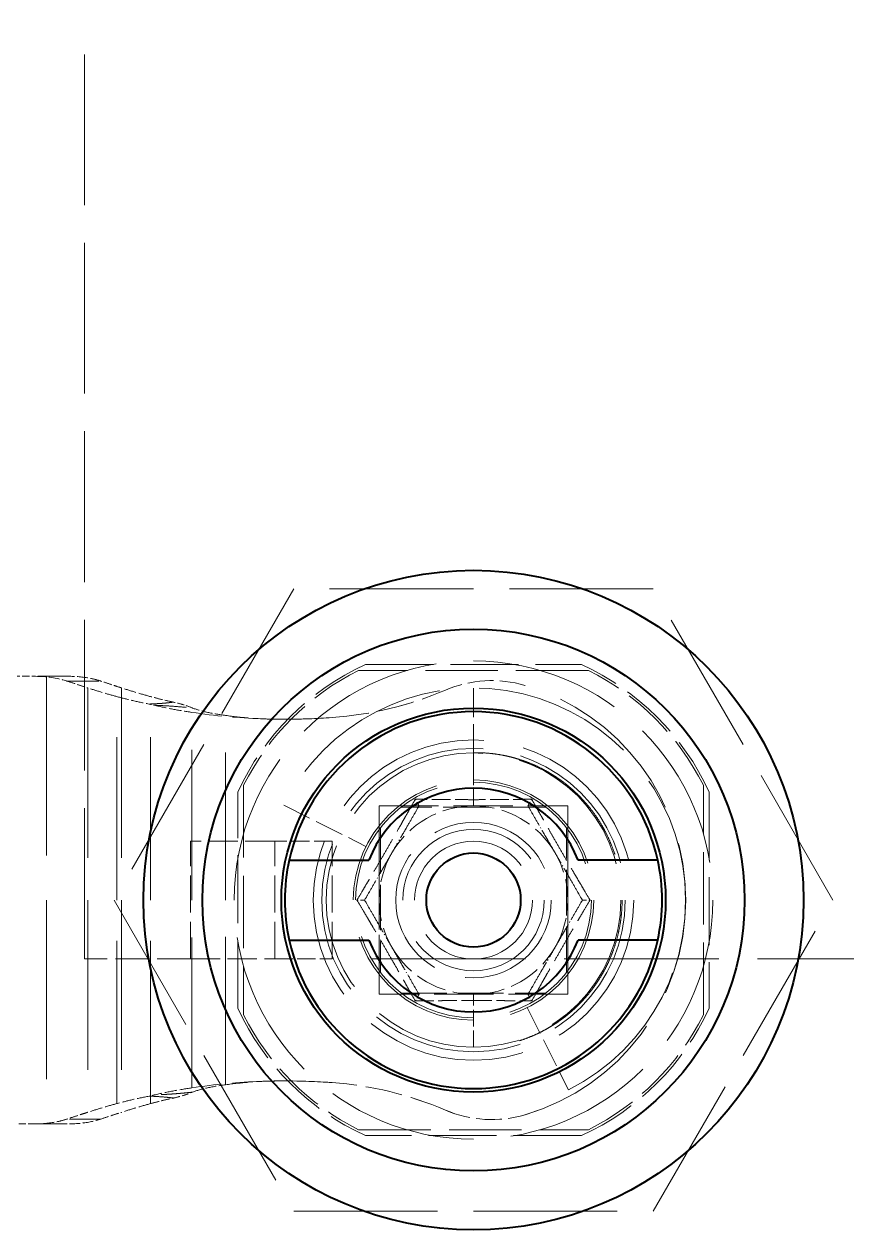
# Model space of a CAD drawing. Header units: millimetres. Extents: x 0 to 2523, y 0 to 1782.
# Drawn here: x 826.2 to 861.1, y 1022.1 to 1073.3 of the extents above; entities that cross this region are included whole.
import ezdxf

# ---------------------------------------------------------------- set-up
doc = ezdxf.new("R2010")
doc.units = ezdxf.units.MM
doc.header["$LTSCALE"] = 3
doc.linetypes.add('DASHED', pattern=[0.2067, 0.1654, -0.0413])
for name, color, linetype, lineweight in [('가려진 것(ISO)', 2, 'DASHED', 18), ('가려진 좁은 것(ISO)', 2, 'DASHED', 18), ('가시적인 것(ISO)', 3, 'Continuous', 40)]:
    doc.layers.add(name, color=color, linetype=linetype, lineweight=lineweight)

msp = doc.modelspace()

# ---------------------------------------------------------------- linework, layer by layer
at = {"layer": '가려진 것(ISO)', "ltscale": 12.901145}
msp.add_line((828.7766, 1033.5669), (828.7766, 1153.5669), dxfattribs=at)
at = {"layer": '가려진 것(ISO)', "ltscale": 12.296404}
for p, q in [((837.6516, 1049.2737), (830.0266, 1036.0669)), ((852.9016, 1049.2737), (837.6516, 1049.2737)), ((860.5266, 1036.0669), (852.9016, 1049.2737)), ((830.0266, 1036.0669), (837.6516, 1022.86)), ((852.9016, 1022.86), (860.5266, 1036.0669)), ((837.6516, 1022.86), (852.9016, 1022.86))]:
    msp.add_line(p, q, dxfattribs=at)
at = {"layer": '가려진 것(ISO)', "ltscale": 6.187803}
for p, q in [((850.1497, 1045.8169), (840.4034, 1045.8169)), ((835.5266, 1040.94), (835.5266, 1031.1937)), ((855.0266, 1031.1937), (855.0266, 1040.94)), ((840.4034, 1026.3169), (850.1497, 1026.3169))]:
    msp.add_line(p, q, dxfattribs=at)
at = {"layer": '가려진 것(ISO)', "ltscale": 5.818844}
for p, q in [((840.694, 1046.0669), (849.8591, 1046.0669)), ((835.2766, 1031.4843), (835.2766, 1040.6494)), ((855.2766, 1040.6494), (855.2766, 1031.4843)), ((849.8591, 1026.0669), (840.694, 1026.0669))]:
    msp.add_line(p, q, dxfattribs=at)
at = {"layer": '가려진 것(ISO)', "ltscale": 0.617843}
for p, q in [((825.7306, 1045.5669), (826.6978, 1045.5669)), ((826.6978, 1026.5669), (825.7306, 1026.5669))]:
    msp.add_line(p, q, dxfattribs=at)
at = {"layer": '가려진 것(ISO)', "ltscale": 2.698401}
for p, q in [((828.133, 1045.5669), (826.6978, 1045.5669)), ((826.6978, 1026.5669), (828.133, 1026.5669))]:
    msp.add_line(p, q, dxfattribs=at)
at = {"layer": '가려진 것(ISO)', "ltscale": 2.539495}
for p, q in [((846.0481, 1045.3835), (846.0498, 1045.3835)), ((841.2766, 1040.0669), (841.2783, 1040.0669)), ((841.2766, 1032.0669), (841.2783, 1032.0669)), ((846.0481, 1026.7502), (846.0498, 1026.7502))]:
    msp.add_line(p, q, dxfattribs=at)
at = {"layer": '가려진 것(ISO)', "ltscale": 2.476006}
for p, q in [((837.2261, 1040.0906), (840.7146, 1038.347)), ((847.5567, 1031.5049), (849.3003, 1028.0164))]:
    msp.add_line(p, q, dxfattribs=at)
at = {"layer": '가려진 것(ISO)', "ltscale": 5.079091}
for p, q in [((841.2766, 1032.0669), (841.2766, 1040.0669)), ((841.2783, 1032.0669), (841.2783, 1040.0669)), ((849.2766, 1040.0669), (849.2766, 1032.0669)), ((849.2783, 1040.0669), (849.2783, 1032.0669))]:
    msp.add_line(p, q, dxfattribs=at)
at = {"layer": '가려진 것(ISO)', "ltscale": 5.079092}
for p, q in [((841.2783, 1040.0669), (849.2783, 1040.0669)), ((849.2783, 1032.0669), (841.2783, 1032.0669))]:
    msp.add_line(p, q, dxfattribs=at)
at = {"layer": '가려진 것(ISO)', "ltscale": 3.892509}
for p, q in [((848.3421, 1040.0169), (842.211, 1040.0169)), ((841.3266, 1039.1324), (841.3266, 1033.0013)), ((849.2266, 1033.0013), (849.2266, 1039.1324)), ((842.211, 1032.1169), (848.3421, 1032.1169))]:
    msp.add_line(p, q, dxfattribs=at)
at = {"layer": '가려진 것(ISO)', "ltscale": 3.174394}
for p, q in [((833.2783, 1033.5669), (833.2783, 1038.5669)), ((839.2783, 1033.5669), (839.2783, 1038.5669)), ((839.2789, 1033.5669), (839.2789, 1038.5669))]:
    msp.add_line(p, q, dxfattribs=at)
at = {"layer": '가려진 것(ISO)', "ltscale": 2.520347}
for p, q in [((836.844, 1038.5669), (833.2783, 1038.5669)), ((833.2783, 1033.5669), (836.844, 1033.5669))]:
    msp.add_line(p, q, dxfattribs=at)
at = {"layer": '가려진 것(ISO)', "ltscale": 1.545837}
for p, q in [((839.2789, 1038.5669), (836.844, 1038.5669)), ((836.844, 1033.5669), (839.2789, 1033.5669))]:
    msp.add_line(p, q, dxfattribs=at)
at = {"layer": '가려진 것(ISO)', "ltscale": 2.858026}
msp.add_line((833.2783, 1033.5669), (828.7766, 1033.5669), dxfattribs=at)
at = {"layer": '가려진 것(ISO)', "ltscale": 13.228595}
msp.add_line((1101.7766, 1033.5669), (839.2789, 1033.5669), dxfattribs=at)
at = {"layer": '가려진 것(ISO)', "ltscale": 12.855655}
msp.add_circle((845.2766, 1036.0669), 10.15, dxfattribs=at)
at = {"layer": '가려진 것(ISO)', "ltscale": 13.780249}
msp.add_circle((845.2766, 1036.0669), 6.8, dxfattribs=at)
at = {"layer": '가려진 것(ISO)', "ltscale": 12.918983}
msp.add_circle((845.2766, 1036.0669), 5.1, dxfattribs=at)
at = {"layer": '가려진 것(ISO)', "ltscale": 12.665669}
for radius in [5, 2.5]:
    msp.add_circle((845.2766, 1036.0669), radius, dxfattribs=at)
at = {"layer": '가려진 것(ISO)', "ltscale": 15.198803}
msp.add_circle((845.2766, 1036.0669), 3, dxfattribs=at)
at = {"layer": '가려진 것(ISO)', "ltscale": 4.968216}
for start, end in [(114.61998, 155.38002), (24.61998, 65.38002), (204.61998, 245.38002), (294.61998, 335.38002)]:
    msp.add_arc((845.2766, 1036.0669), 11, start, end, dxfattribs=at)
at = {"layer": '가려진 것(ISO)', "ltscale": 4.455295}
for start, end in [(116.55631, 153.44369), (26.55631, 63.44369), (206.55631, 243.44369), (296.55631, 333.44369)]:
    msp.add_arc((845.2766, 1036.0669), 10.9, start, end, dxfattribs=at)
at = {"layer": '가려진 것(ISO)', "ltscale": 13.73512}
msp.add_arc((845.2766, 1036.0669), 9, 296.55631, 153.44369, dxfattribs=at)
at = {"layer": '가려진 것(ISO)', "ltscale": 2.659358}
for start, end in [(90, 150), (30, 90), (150, 210), (330, 30), (210, 270), (270, 330)]:
    msp.add_arc((845.2766, 1036.0669), 4, start, end, dxfattribs=at)
at = {"layer": '가려진 것(ISO)', "ltscale": 2.19112}
for centre, major_axis, start_param, end_param in [((846.0481, 1040.3835), (-1.9645, 4.5979), 5.5929275, 6.2831853), ((846.0498, 1040.3835), (1.4128, 4.7962), 0, 0.6902579), ((846.0481, 1031.7502), (1.4128, -4.7962), 5.5929273, 6.2831853), ((846.0498, 1031.7502), (-1.9645, -4.5979), 0, 0.690258)]:
    msp.add_ellipse(centre, major_axis=major_axis, ratio=0.9999999, start_param=start_param, end_param=end_param, dxfattribs=at)
at = {"layer": '가려진 것(ISO)', "ltscale": 3.154497}
for centre, major_axis, start_param, end_param in [((838.1899, 1058.775), (0, -15), 0.0725483, 0.4037923), ((838.1916, 1058.775), (0, -15), 0.0725482, 0.4037923), ((838.1899, 1013.3587), (0, 15), 5.879393, 6.2106371), ((838.1916, 1013.3587), (0, 15), 5.879393, 6.2106371)]:
    msp.add_ellipse(centre, major_axis=major_axis, ratio=0.9999999, start_param=start_param, end_param=end_param, dxfattribs=at)
at = {"layer": '가려진 것(ISO)', "ltscale": 13.117392}
for centre, major_axis, start_param, end_param in [((844.7766, 1036.0669), (0, 9.5), 3.4280583, 5.9967198), ((844.7783, 1036.0669), (0, -9.5), 0.2864657, 2.8551271)]:
    msp.add_ellipse(centre, major_axis=major_axis, ratio=0.9999999, start_param=start_param, end_param=end_param, dxfattribs=at)
at = {"layer": '가려진 것(ISO)', "ltscale": 0.917555}
msp.add_open_spline([(826.6978, 1045.5669), (827.1603, 1045.5655), (827.6064, 1045.4979), (828.0071, 1045.3711), (828.0231, 1045.3659), (828.039, 1045.3607)], degree=3, knots=[-2.32675333, -2.32675333, -2.32675333, -2.32675333, -2.19233301, -2.19233301, -2.18674205, -2.18674205, -2.18674205, -2.18674205], dxfattribs=at)
at = {"layer": '가려진 것(ISO)', "ltscale": 0.690815}
for points, knots in [([(828.039, 1045.3607), (828.1991, 1045.3077), (828.3522, 1045.2573), (828.498, 1045.2096), (828.6153, 1045.1711), (828.7279, 1045.1344), (828.8356, 1045.0994), (828.8617, 1045.0909), (828.8875, 1045.0825), (828.913, 1045.0742)], [0, 0, 0, 0, 0.5, 0.5, 0.5, 0.9025059, 0.9025059, 0.9025059, 1, 1, 1, 1]), ([(828.913, 1027.0595), (828.8875, 1027.0512), (828.8617, 1027.0428), (828.8356, 1027.0343), (828.7279, 1026.9993), (828.6153, 1026.9626), (828.498, 1026.9241), (828.3522, 1026.8764), (828.1991, 1026.826), (828.039, 1026.7731)], [0, 0, 0, 0, 0.0974908, 0.0974908, 0.0974908, 0.5, 0.5, 0.5, 1, 1, 1, 1])]:
    msp.add_open_spline(points, degree=3, knots=knots, dxfattribs=at)
at = {"layer": '가려진 것(ISO)', "ltscale": 0.917635}
for points, knots in [([(829.4742, 1045.3607), (829.3435, 1045.4035), (829.2083, 1045.4407), (828.7694, 1045.5351), (828.4512, 1045.5654), (828.133, 1045.5669)], [-2.39231706, -2.39231706, -2.39231706, -2.39231706, -2.3486929, -2.3486929, -2.25464695, -2.25464695, -2.25464695, -2.25464695]), ([(828.133, 1026.5669), (828.4512, 1026.5683), (828.7694, 1026.5986), (829.2083, 1026.693), (829.3435, 1026.7303), (829.4742, 1026.773)], [-3.84910613, -3.84910613, -3.84910613, -3.84910613, -3.75506018, -3.75506018, -3.71143601, -3.71143601, -3.71143601, -3.71143601])]:
    msp.add_open_spline(points, degree=3, knots=knots, dxfattribs=at)
at = {"layer": '가려진 것(ISO)', "ltscale": 0.690919}
for points, knots in [([(830.3483, 1045.0742), (830.3224, 1045.0826), (830.2963, 1045.0911), (830.2698, 1045.0997), (830.1624, 1045.1347), (830.0501, 1045.1713), (829.9332, 1045.2096), (829.7874, 1045.2573), (829.6342, 1045.3077), (829.4742, 1045.3607)], [0, 0, 0, 0, 0.0988299, 0.0988299, 0.0988299, 0.5, 0.5, 0.5, 1, 1, 1, 1]), ([(829.4742, 1026.773), (829.6344, 1026.8261), (829.7875, 1026.8764), (829.9333, 1026.9242), (830.0503, 1026.9625), (830.1625, 1026.999), (830.2698, 1027.034), (830.2963, 1027.0426), (830.3224, 1027.0511), (830.3483, 1027.0595)], [0, 0, 0, 0, 0.5, 0.5, 0.5, 0.9010945, 0.9010945, 0.9010945, 1, 1, 1, 1])]:
    msp.add_open_spline(points, degree=3, knots=knots, dxfattribs=at)
at = {"layer": '가려진 것(ISO)', "ltscale": 1.037947}
for points, knots in [([(830.1422, 1044.7063), (829.9365, 1044.7627), (829.7311, 1044.8215), (829.3214, 1044.9441), (829.1169, 1045.0079), (828.913, 1045.0742)], [-0.16348834, -0.16348834, -0.16348834, -0.16348834, -0.08174464, -0.08174464, -0.000001, -0.000001, -0.000001, -0.000001]), ([(831.5775, 1044.7063), (831.3718, 1044.7626), (831.1664, 1044.8215), (830.7567, 1044.9441), (830.5522, 1045.0079), (830.3483, 1045.0742)], [-0.16348865, -0.16348865, -0.16348865, -0.16348865, -0.08174478, -0.08174478, -0.000001, -0.000001, -0.000001, -0.000001]), ([(830.1422, 1027.4274), (829.9365, 1027.3711), (829.7311, 1027.3123), (829.3214, 1027.1896), (829.1169, 1027.1258), (828.913, 1027.0595)], [-0.16348834, -0.16348834, -0.16348834, -0.16348834, -0.08174464, -0.08174464, -0.000001, -0.000001, -0.000001, -0.000001]), ([(831.5775, 1027.4274), (831.3718, 1027.3711), (831.1664, 1027.3123), (830.7567, 1027.1896), (830.5522, 1027.1258), (830.3483, 1027.0595)], [-0.16348865, -0.16348865, -0.16348865, -0.16348865, -0.08174478, -0.08174478, -0.000001, -0.000001, -0.000001, -0.000001])]:
    msp.add_open_spline(points, degree=3, knots=knots, dxfattribs=at)
at = {"layer": '가려진 것(ISO)', "ltscale": 1.033177}
for points, knots in [([(830.1422, 1044.7063), (830.3444, 1044.651), (830.5596, 1044.5966), (831.0183, 1044.4901), (831.2616, 1044.4382), (831.5137, 1044.389)], [-0.16282276, -0.16282276, -0.16282276, -0.16282276, -0.08246392, -0.08246392, -0.000001, -0.000001, -0.000001, -0.000001]), ([(831.5137, 1027.7447), (831.2616, 1027.6955), (831.0183, 1027.6436), (830.5597, 1027.5371), (830.3444, 1027.4827), (830.1422, 1027.4274)], [0.000001, 0.000001, 0.000001, 0.000001, 0.08245258, 0.08245258, 0.16282276, 0.16282276, 0.16282276, 0.16282276])]:
    msp.add_open_spline(points, degree=3, knots=knots, dxfattribs=at)
at = {"layer": '가려진 것(ISO)', "ltscale": 0.156232}
for points, knots in [([(831.5137, 1044.389), (831.5514, 1044.3817), (831.5891, 1044.3738), (831.6647, 1044.3571), (831.7026, 1044.3483), (831.7405, 1044.339)], [0.000001, 0.000001, 0.000001, 0.000001, 0.012313333, 0.012313333, 0.024625639, 0.024625639, 0.024625639, 0.024625639]), ([(831.7405, 1027.7947), (831.7026, 1027.7854), (831.6647, 1027.7766), (831.5891, 1027.7599), (831.5514, 1027.7521), (831.5137, 1027.7447)], [0.000001, 0.000001, 0.000001, 0.000001, 0.01231331, 0.01231331, 0.024625646, 0.024625646, 0.024625646, 0.024625646])]:
    msp.add_open_spline(points, degree=3, knots=knots, dxfattribs=at)
at = {"layer": '가려진 것(ISO)', "ltscale": 0.746982}
msp.add_open_spline([(832.5436, 1044.4721), (832.3661, 1044.5103), (832.1965, 1044.5491), (832.0353, 1044.5883), (831.8741, 1044.6275), (831.7214, 1044.667), (831.5775, 1044.7063)], degree=3, knots=[0, 0, 0, 0, 0.5, 0.5, 0.5, 1, 1, 1, 1], dxfattribs=at)
at = {"layer": '가려진 것(ISO)', "ltscale": 1.041271}
for points, knots in [([(831.7405, 1044.339), (831.9933, 1044.2768), (832.254, 1044.2217), (832.7849, 1044.1219), (833.0542, 1044.0773), (833.3246, 1044.0372)], [-0.16423316, -0.16423316, -0.16423316, -0.16423316, -0.08209167, -0.08209167, -0.00008865, -0.00008865, -0.00008865, -0.00008865]), ([(833.3246, 1028.0965), (833.0543, 1028.0564), (832.7851, 1028.0119), (832.2542, 1027.912), (831.9934, 1027.8569), (831.7405, 1027.7947)], [0.00008865, 0.00008865, 0.00008865, 0.00008865, 0.0820562, 0.0820562, 0.16423317, 0.16423317, 0.16423317, 0.16423317])]:
    msp.add_open_spline(points, degree=3, knots=knots, dxfattribs=at)
at = {"layer": '가려진 것(ISO)', "ltscale": 0.580682}
msp.add_open_spline([(833.3611, 1044.2206), (833.2239, 1044.2759), (833.0866, 1044.3244), (832.9501, 1044.3662), (832.8136, 1044.4081), (832.6779, 1044.4433), (832.5436, 1044.4721)], degree=3, knots=[0, 0, 0, 0, 0.5, 0.5, 0.5, 1, 1, 1, 1], dxfattribs=at)
at = {"layer": '가려진 것(ISO)', "ltscale": 0.923971}
for points, knots in [([(834.7599, 1043.9047), (834.5035, 1043.9399), (834.2476, 1043.9807), (833.7611, 1044.0855), (833.5468, 1044.1457), (833.3611, 1044.2206)], [0.000001, 0.000001, 0.000001, 0.000001, 0.07765173, 0.07765173, 0.15274647, 0.15274647, 0.15274647, 0.15274647]), ([(833.3611, 1027.9132), (833.5445, 1027.9871), (833.7558, 1028.0467), (834.2415, 1028.1521), (834.5004, 1028.1934), (834.7599, 1028.229)], [-0.15257167, -0.15257167, -0.15257167, -0.15257167, -0.07857682, -0.07857682, -0.000001, -0.000001, -0.000001, -0.000001])]:
    msp.add_open_spline(points, degree=3, knots=knots, dxfattribs=at)
at = {"layer": '가려진 것(ISO)', "ltscale": 3.790577}
for points in [[(839.2789, 1043.8145), (838.2864, 1043.7424), (837.2906, 1043.7248), (835.3009, 1043.7992), (834.309, 1043.8911), (833.3246, 1044.0372)], [(839.2789, 1028.3192), (838.2864, 1028.3914), (837.2906, 1028.4089), (835.3009, 1028.3345), (834.309, 1028.2426), (833.3246, 1028.0965)]]:
    msp.add_open_spline(points, degree=3, knots=[-0.59728772, -0.59728772, -0.59728772, -0.59728772, -0.29865558, -0.29865558, -0.00008864, -0.00008864, -0.00008864, -0.00008864], dxfattribs=at)
at = {"layer": '가려진 것(ISO)', "ltscale": 2.873697}
for points in [[(839.2772, 1043.8145), (838.6292, 1043.7674), (837.9339, 1043.7468), (837.3485, 1043.7431), (836.763, 1043.7394), (836.2874, 1043.7527), (835.7365, 1043.7981), (835.4221, 1043.824), (835.0833, 1043.8604), (834.7599, 1043.9047)], [(839.2772, 1028.3192), (838.6292, 1028.3663), (837.9339, 1028.3869), (837.3485, 1028.3906), (836.763, 1028.3943), (836.2874, 1028.381), (835.7365, 1028.3356), (835.4221, 1028.3097), (835.0833, 1028.2733), (834.7599, 1028.229)]]:
    msp.add_open_spline(points, degree=3, knots=[0, 0, 0, 0, 0.3890197, 0.3890197, 0.3890197, 0.7780394, 0.7780394, 0.7780394, 1, 1, 1, 1], dxfattribs=at)
at = {"layer": '가려진 것(ISO)', "ltscale": 0.356764}
for points in [[(842.9672, 1040.0669), (842.9672, 1040.0668), (842.9637, 1040.0728), (842.9502, 1040.0962), (842.9397, 1040.1144), (842.9114, 1040.1635), (842.8929, 1040.1955), (842.852, 1040.2664), (842.8296, 1040.3051), (842.8056, 1040.3466), (842.8051, 1040.3475), (842.8047, 1040.3483)], [(847.586, 1032.0669), (847.586, 1032.0669), (847.5894, 1032.0609), (847.6029, 1032.0375), (847.6134, 1032.0193), (847.6417, 1031.9703), (847.6602, 1031.9382), (847.7012, 1031.8673), (847.7235, 1031.8286), (847.7475, 1031.7871), (847.748, 1031.7862), (847.7485, 1031.7854)]]:
    msp.add_open_spline(points, degree=3, knots=[0.000007253, 0.000007253, 0.000007253, 0.000007253, 0.012182988, 0.012182988, 0.025541036, 0.025541036, 0.040859243, 0.040859243, 0.055840117, 0.055840117, 0.056151409, 0.056151409, 0.056151409, 0.056151409], dxfattribs=at)
at = {"layer": '가려진 것(ISO)', "ltscale": 0.356759}
for points, knots in [([(847.586, 1040.0669), (847.586, 1040.0668), (847.5894, 1040.0728), (847.6029, 1040.0962), (847.6134, 1040.1144), (847.6417, 1040.1635), (847.6602, 1040.1955), (847.7012, 1040.2664), (847.7235, 1040.3051), (847.7475, 1040.3466), (847.748, 1040.3475), (847.7485, 1040.3483)], [-0.056046369, -0.056046369, -0.056046369, -0.056046369, -0.043826559, -0.043826559, -0.030415995, -0.030415995, -0.015038694, -0.015038694, 0, 0, 0.000312487, 0.000312487, 0.000312487, 0.000312487]), ([(842.9672, 1032.0669), (842.9672, 1032.0669), (842.9637, 1032.0609), (842.9502, 1032.0376), (842.9397, 1032.0193), (842.9114, 1031.9703), (842.8929, 1031.9382), (842.852, 1031.8673), (842.8296, 1031.8286), (842.8056, 1031.7871), (842.8051, 1031.7862), (842.8047, 1031.7854)], [-0.056046371, -0.056046371, -0.056046371, -0.056046371, -0.043826559, -0.043826559, -0.030415995, -0.030415995, -0.015038694, -0.015038694, 0, 0, 0.000312487, 0.000312487, 0.000312487, 0.000312487])]:
    msp.add_open_spline(points, degree=3, knots=knots, dxfattribs=at)
at = {"layer": '가려진 것(ISO)', "ltscale": 2.94755}
for points in [[(842.9672, 1040.0668), (842.8885, 1039.9306), (842.8049, 1039.7859), (842.7155, 1039.6309), (842.626, 1039.476), (842.5307, 1039.3108), (842.432, 1039.14), (842.3334, 1038.9691), (842.2314, 1038.7925), (842.1276, 1038.6127), (842.0238, 1038.4329), (841.9181, 1038.2499), (841.8125, 1038.0669), (841.7068, 1037.8838), (841.6011, 1037.7008), (841.4973, 1037.521), (841.3935, 1037.3412), (841.2916, 1037.1646), (841.1929, 1036.9938), (841.0943, 1036.8229), (840.9989, 1036.6578), (840.9095, 1036.5028), (840.82, 1036.3479), (840.7364, 1036.2031), (840.6578, 1036.0669)], [(847.586, 1032.0669), (847.6646, 1032.2031), (847.7482, 1032.3479), (847.8377, 1032.5028), (847.9271, 1032.6578), (848.0225, 1032.8229), (848.1211, 1032.9938), (848.2198, 1033.1646), (848.3217, 1033.3412), (848.4255, 1033.521), (848.5293, 1033.7008), (848.635, 1033.8838), (848.7407, 1034.0669), (848.8463, 1034.2499), (848.952, 1034.4329), (849.0558, 1034.6127), (849.1596, 1034.7925), (849.2616, 1034.9691), (849.3602, 1035.14), (849.4589, 1035.3108), (849.5542, 1035.476), (849.6437, 1035.6309), (849.7331, 1035.7859), (849.8167, 1035.9306), (849.8953, 1036.0668)]]:
    msp.add_open_spline(points, degree=3, knots=[0, 0, 0, 0, 0.125, 0.125, 0.125, 0.25, 0.25, 0.25, 0.375, 0.375, 0.375, 0.5, 0.5, 0.5, 0.625, 0.625, 0.625, 0.75, 0.75, 0.75, 0.875, 0.875, 0.875, 1, 1, 1, 1], dxfattribs=at)
at = {"layer": '가려진 것(ISO)', "ltscale": 0.319888}
for points in [[(842.9672, 1040.0669), (842.8843, 1039.9234), (842.8013, 1039.7796), (842.7181, 1039.6355)], [(847.586, 1032.0669), (847.6688, 1032.2103), (847.7518, 1032.3541), (847.835, 1032.4982)]]:
    msp.add_open_spline(points, degree=3, dxfattribs=at)
at = {"layer": '가려진 것(ISO)', "ltscale": 0.319816}
for points in [[(847.835, 1039.6356), (847.7518, 1039.7797), (847.6688, 1039.9234), (847.586, 1040.0669)], [(842.7182, 1032.4981), (842.8014, 1032.354), (842.8844, 1032.2103), (842.9672, 1032.0669)]]:
    msp.add_open_spline(points, degree=3, dxfattribs=at)
at = {"layer": '가려진 것(ISO)', "ltscale": 2.947551}
for points in [[(849.8953, 1036.0669), (849.8167, 1036.2031), (849.7331, 1036.3479), (849.6437, 1036.5028), (849.5542, 1036.6578), (849.4589, 1036.8229), (849.3602, 1036.9938), (849.2616, 1037.1646), (849.1596, 1037.3412), (849.0558, 1037.521), (848.952, 1037.7008), (848.8463, 1037.8838), (848.7407, 1038.0669), (848.635, 1038.2499), (848.5293, 1038.4329), (848.4255, 1038.6127), (848.3217, 1038.7925), (848.2198, 1038.9691), (848.1211, 1039.14), (848.0225, 1039.3108), (847.9271, 1039.476), (847.8377, 1039.6309), (847.7482, 1039.7859), (847.6646, 1039.9306), (847.586, 1040.0668)], [(840.6578, 1036.0668), (840.7364, 1035.9306), (840.82, 1035.7859), (840.9095, 1035.6309), (840.9989, 1035.476), (841.0943, 1035.3108), (841.1929, 1035.14), (841.2916, 1034.9691), (841.3935, 1034.7925), (841.4973, 1034.6127), (841.6011, 1034.4329), (841.7068, 1034.2499), (841.8125, 1034.0669), (841.9181, 1033.8838), (842.0238, 1033.7008), (842.1276, 1033.521), (842.2314, 1033.3412), (842.3334, 1033.1646), (842.432, 1032.9938), (842.5307, 1032.8229), (842.626, 1032.6578), (842.7155, 1032.5028), (842.8049, 1032.3479), (842.8885, 1032.2031), (842.9672, 1032.0669)]]:
    msp.add_open_spline(points, degree=3, knots=[0, 0, 0, 0, 0.125, 0.125, 0.125, 0.25, 0.25, 0.25, 0.375, 0.375, 0.375, 0.5, 0.5, 0.5, 0.625, 0.625, 0.625, 0.75, 0.75, 0.75, 0.875, 0.875, 0.875, 1, 1, 1, 1], dxfattribs=at)
at = {"layer": '가려진 것(ISO)', "ltscale": 0.413316}
for points in [[(842.4399, 1039.1537), (842.332, 1038.9667), (842.2237, 1038.7791), (842.1153, 1038.5914)], [(848.1132, 1032.98), (848.2212, 1033.1671), (848.3294, 1033.3546), (848.4378, 1033.5423)]]:
    msp.add_open_spline(points, degree=3, dxfattribs=at)
at = {"layer": '가려진 것(ISO)', "ltscale": 0.413627}
for points in [[(848.4379, 1038.5912), (848.3295, 1038.7791), (848.2211, 1038.9668), (848.113, 1039.1539)], [(842.1152, 1033.5425), (842.2237, 1033.3546), (842.332, 1033.1669), (842.4401, 1032.9798)]]:
    msp.add_open_spline(points, degree=3, dxfattribs=at)
at = {"layer": '가려진 것(ISO)', "ltscale": 0.410559}
for points in [[(841.5087, 1037.5407), (841.401, 1037.3542), (841.2935, 1037.1679), (841.1862, 1036.9821)], [(849.0445, 1034.5931), (849.1521, 1034.7795), (849.2597, 1034.9658), (849.3669, 1035.1516)]]:
    msp.add_open_spline(points, degree=3, dxfattribs=at)
at = {"layer": '가려진 것(ISO)', "ltscale": 0.41055}
for points in [[(849.3669, 1036.9821), (849.2597, 1037.1679), (849.1521, 1037.3542), (849.0445, 1037.5407)], [(841.1862, 1035.1516), (841.2935, 1034.9658), (841.401, 1034.7795), (841.5087, 1034.5931)]]:
    msp.add_open_spline(points, degree=3, dxfattribs=at)
at = {"layer": '가려진 것(ISO)', "ltscale": 0.356819}
for points, knots in [([(840.6578, 1036.0669), (840.6578, 1036.0669), (840.6509, 1036.0669), (840.624, 1036.0669), (840.6029, 1036.0669), (840.5462, 1036.0669), (840.5093, 1036.0669), (840.4274, 1036.0669), (840.3827, 1036.0669), (840.3347, 1036.0669), (840.3337, 1036.0669), (840.3327, 1036.0669)], [-0.056055776, -0.056055776, -0.056055776, -0.056055776, -0.043849048, -0.043849048, -0.030415241, -0.030415241, -0.015046721, -0.015046721, 0, 0, 0.000314742, 0.000314742, 0.000314742, 0.000314742]), ([(849.8954, 1036.0669), (849.8953, 1036.0669), (849.9022, 1036.0669), (849.9291, 1036.0669), (849.9503, 1036.0669), (850.0069, 1036.0669), (850.0439, 1036.0669), (850.1257, 1036.0669), (850.1704, 1036.0669), (850.2184, 1036.0669), (850.2194, 1036.0669), (850.2204, 1036.0669)], [-0.056055727, -0.056055727, -0.056055727, -0.056055727, -0.043846592, -0.043846592, -0.030415241, -0.030415241, -0.015046721, -0.015046721, 0, 0, 0.000314742, 0.000314742, 0.000314742, 0.000314742])]:
    msp.add_open_spline(points, degree=3, knots=knots, dxfattribs=at)
at = {"layer": '가려진 것(ISO)', "ltscale": 0.320456}
for points in [[(840.9073, 1036.499), (840.8239, 1036.3546), (840.7407, 1036.2106), (840.6578, 1036.0669)], [(840.6578, 1036.0669), (840.7407, 1035.9232), (840.8239, 1035.7791), (840.9073, 1035.6347)], [(849.8954, 1036.0669), (849.8124, 1036.2106), (849.7292, 1036.3546), (849.6459, 1036.499)], [(849.6459, 1035.6347), (849.7292, 1035.7791), (849.8124, 1035.9232), (849.8954, 1036.0669)]]:
    msp.add_open_spline(points, degree=3, dxfattribs=at)
at = {"layer": '가려진 것(ISO)', "ltscale": 0.580681}
msp.add_open_spline([(832.5436, 1027.6616), (832.6774, 1027.6903), (832.8129, 1027.7254), (832.9493, 1027.7673), (833.0858, 1027.8091), (833.2233, 1027.8576), (833.3611, 1027.9132)], degree=3, knots=[0, 0, 0, 0, 0.5, 0.5, 0.5, 1, 1, 1, 1], dxfattribs=at)
at = {"layer": '가려진 것(ISO)', "ltscale": 0.746983}
msp.add_open_spline([(831.5775, 1027.4274), (831.7213, 1027.4667), (831.874, 1027.5062), (832.0352, 1027.5454), (832.1963, 1027.5846), (832.366, 1027.6234), (832.5436, 1027.6616)], degree=3, knots=[0, 0, 0, 0, 0.5, 0.5, 0.5, 1, 1, 1, 1], dxfattribs=at)
at = {"layer": '가려진 것(ISO)', "ltscale": 0.917664}
msp.add_open_spline([(828.039, 1026.7731), (827.9083, 1026.7303), (827.7731, 1026.693), (827.3342, 1026.5986), (827.0159, 1026.5683), (826.6978, 1026.5669)], degree=3, knots=[3.71149206, 3.71149206, 3.71149206, 3.71149206, 3.75511823, 3.75511823, 3.84916664, 3.84916664, 3.84916664, 3.84916664], dxfattribs=at)
at = {"layer": '가려진 좁은 것(ISO)', "ltscale": 15.320109}
msp.add_line((827.1659, 1045.5669), (827.1659, 1026.5669), dxfattribs=at)
at = {"layer": '가려진 좁은 것(ISO)', "ltscale": 2.698427}
for p, q in [((828.039, 1045.3607), (829.4742, 1045.3607)), ((829.4742, 1026.773), (828.039, 1026.7731))]:
    msp.add_line(p, q, dxfattribs=at)
at = {"layer": '가려진 좁은 것(ISO)', "ltscale": 14.52563}
msp.add_line((828.913, 1045.0742), (828.913, 1027.0595), dxfattribs=at)
at = {"layer": '가려진 좁은 것(ISO)', "ltscale": 14.525633}
msp.add_line((830.3483, 1045.0742), (830.3483, 1027.0595), dxfattribs=at)
at = {"layer": '가려진 좁은 것(ISO)', "ltscale": 2.539495}
for p, q in [((844.0836, 1044.9814), (844.0853, 1044.9814)), ((847.4609, 1045.1797), (847.4626, 1045.1797)), ((839.2789, 1043.8145), (839.2772, 1043.8145)), ((839.2789, 1028.3192), (839.2772, 1028.3192)), ((844.0836, 1027.1524), (844.0853, 1027.1524)), ((847.4609, 1026.954), (847.4626, 1026.954))]:
    msp.add_line(p, q, dxfattribs=at)
at = {"layer": '가려진 좁은 것(ISO)', "ltscale": 2.476006}
msp.add_line((845.2774, 1045.0669), (845.2774, 1041.1669), dxfattribs=at)
at = {"layer": '가려진 좁은 것(ISO)', "ltscale": 13.932405}
msp.add_line((830.1422, 1027.4274), (830.1422, 1044.7063), dxfattribs=at)
at = {"layer": '가려진 좁은 것(ISO)', "ltscale": 13.932404}
msp.add_line((831.5775, 1027.4274), (831.5775, 1044.7063), dxfattribs=at)
at = {"layer": '가려진 좁은 것(ISO)', "ltscale": 12.853303}
msp.add_line((833.3246, 1028.0965), (833.3246, 1044.0372), dxfattribs=at)
at = {"layer": '가려진 좁은 것(ISO)', "ltscale": 12.639679}
msp.add_line((834.7599, 1028.229), (834.7599, 1043.9047), dxfattribs=at)
at = {"layer": '가려진 좁은 것(ISO)', "ltscale": 1.428422}
for p, q in [((845.2766, 1040.0669), (845.2766, 1042.3169)), ((845.2766, 1029.8169), (845.2766, 1032.0669))]:
    msp.add_line(p, q, dxfattribs=at)
at = {"layer": '가려진 좁은 것(ISO)', "ltscale": 0.31017}
for p, q in [((845.2766, 1040.3301), (845.2766, 1040.0669)), ((845.2766, 1031.8037), (845.2766, 1032.0669))]:
    msp.add_line(p, q, dxfattribs=at)
at = {"layer": '가려진 좁은 것(ISO)', "ltscale": 5.079091}
msp.add_line((849.2766, 1032.0669), (849.2766, 1040.0669), dxfattribs=at)
at = {"layer": '가려진 좁은 것(ISO)', "ltscale": 0.12796}
for p, q in [((841.2783, 1039.0691), (841.2782, 1039.069)), ((841.2782, 1033.0647), (841.2783, 1033.0646))]:
    msp.add_line(p, q, dxfattribs=at)
at = {"layer": '가려진 좁은 것(ISO)', "ltscale": 3.812028}
msp.add_line((841.2782, 1039.069), (841.2782, 1033.0647), dxfattribs=at)
at = {"layer": '가려진 좁은 것(ISO)', "ltscale": 0.125799}
for p, q in [((849.2782, 1039.0647), (849.2783, 1039.0646)), ((849.2783, 1033.0691), (849.2782, 1033.069))]:
    msp.add_line(p, q, dxfattribs=at)
at = {"layer": '가려진 좁은 것(ISO)', "ltscale": 3.806553}
msp.add_line((849.2782, 1033.069), (849.2782, 1039.0647), dxfattribs=at)
at = {"layer": '가려진 좁은 것(ISO)', "ltscale": 3.174394}
msp.add_line((836.844, 1033.5669), (836.844, 1038.5669), dxfattribs=at)
at = {"layer": '가려진 좁은 것(ISO)', "ltscale": 13.046878}
msp.add_circle((845.2766, 1036.0669), 6.4381, dxfattribs=at)
at = {"layer": '가려진 좁은 것(ISO)', "ltscale": 12.665669}
msp.add_circle((845.2766, 1036.0669), 6.25, dxfattribs=at)
at = {"layer": '가려진 좁은 것(ISO)', "ltscale": 11.145789}
msp.add_circle((845.2766, 1036.0669), 3.3, dxfattribs=at)
at = {"layer": '가려진 좁은 것(ISO)', "ltscale": 2.734044}
for points, knots in [([(832.5436, 1044.4721), (832.5218, 1044.4687), (832.4993, 1044.4654), (832.4762, 1044.4622), (832.4339, 1044.4563), (832.3896, 1044.4507), (832.3432, 1044.4455), (832.3149, 1044.4423), (832.286, 1044.4392), (832.2562, 1044.4362), (832.2432, 1044.435), (832.2301, 1044.4337), (832.2168, 1044.4324), (832.1784, 1044.4288), (832.1389, 1044.4254), (832.0981, 1044.4222), (832.0619, 1044.4193), (832.0248, 1044.4166), (831.9868, 1044.414), (831.962, 1044.4123), (831.9368, 1044.4106), (831.9113, 1044.409), (831.902, 1044.4084), (831.8926, 1044.4078), (831.8832, 1044.4073), (831.8516, 1044.4054), (831.8196, 1044.4035), (831.7869, 1044.4018), (831.7577, 1044.4002), (831.7281, 1044.3987), (831.698, 1044.3972), (831.671, 1044.3959), (831.6436, 1044.3946), (831.6159, 1044.3934), (831.591, 1044.3922), (831.5657, 1044.3911), (831.5402, 1044.3901), (831.5314, 1044.3897), (831.5226, 1044.3894), (831.5137, 1044.389)], [0, 0, 0, 0, 0.0844545, 0.0844545, 0.0844545, 0.2392845, 0.2392845, 0.2392845, 0.3333333, 0.3333333, 0.3333333, 0.3743632, 0.3743632, 0.3743632, 0.4929223, 0.4929223, 0.4929223, 0.5980553, 0.5980553, 0.5980553, 0.6666667, 0.6666667, 0.6666667, 0.6917173, 0.6917173, 0.6917173, 0.7754928, 0.7754928, 0.7754928, 0.8505712, 0.8505712, 0.8505712, 0.9180518, 0.9180518, 0.9180518, 0.9789633, 0.9789633, 0.9789633, 1, 1, 1, 1]), ([(831.5137, 1027.7447), (831.6542, 1027.7391), (831.7871, 1027.7325), (831.9112, 1027.7247), (832.0352, 1027.7169), (832.1505, 1027.708), (832.256, 1027.6975), (832.3615, 1027.687), (832.4572, 1027.6751), (832.5436, 1027.6616)], [0, 0, 0, 0, 0.3333333, 0.3333333, 0.3333333, 0.6666667, 0.6666667, 0.6666667, 1, 1, 1, 1])]:
    msp.add_open_spline(points, degree=3, knots=knots, dxfattribs=at)
at = {"layer": '가려진 좁은 것(ISO)', "ltscale": 2.707696}
for points, knots in [([(831.7405, 1044.339), (831.9332, 1044.3311), (832.1249, 1044.3215), (832.3126, 1044.3098), (832.5004, 1044.2982), (832.6842, 1044.2844), (832.8603, 1044.2691), (833.0364, 1044.2539), (833.2047, 1044.2372), (833.3611, 1044.2206)], [0, 0, 0, 0, 0.3333333, 0.3333333, 0.3333333, 0.6666667, 0.6666667, 0.6666667, 1, 1, 1, 1]), ([(833.3611, 1027.9132), (833.3361, 1027.9105), (833.3108, 1027.9078), (833.2852, 1027.9052), (833.226, 1027.899), (833.1652, 1027.8929), (833.1031, 1027.8869), (833.0418, 1027.8809), (832.9792, 1027.8751), (832.9155, 1027.8694), (832.8972, 1027.8678), (832.8788, 1027.8662), (832.8603, 1027.8646), (832.8154, 1027.8607), (832.7701, 1027.8569), (832.7243, 1027.8532), (832.6627, 1027.8483), (832.6003, 1027.8435), (832.5373, 1027.839), (832.4812, 1027.8349), (832.4245, 1027.8311), (832.3675, 1027.8274), (832.3493, 1027.8262), (832.331, 1027.825), (832.3127, 1027.8239), (832.2813, 1027.822), (832.2499, 1027.8201), (832.2183, 1027.8182), (832.1745, 1027.8157), (832.1305, 1027.8132), (832.0863, 1027.8109), (832.0472, 1027.8088), (832.0079, 1027.8068), (831.9686, 1027.8049), (831.9336, 1027.8032), (831.8985, 1027.8016), (831.8633, 1027.8), (831.8318, 1027.7986), (831.8003, 1027.7972), (831.7688, 1027.7959), (831.7594, 1027.7955), (831.7499, 1027.7951), (831.7405, 1027.7947)], [0, 0, 0, 0, 0.0532858, 0.0532858, 0.0532858, 0.1766136, 0.1766136, 0.1766136, 0.2983371, 0.2983371, 0.2983371, 0.3333333, 0.3333333, 0.3333333, 0.4182823, 0.4182823, 0.4182823, 0.5324802, 0.5324802, 0.5324802, 0.6341594, 0.6341594, 0.6341594, 0.6666667, 0.6666667, 0.6666667, 0.7223421, 0.7223421, 0.7223421, 0.7996501, 0.7996501, 0.7996501, 0.8681126, 0.8681126, 0.8681126, 0.9291059, 0.9291059, 0.9291059, 0.9836748, 0.9836748, 0.9836748, 1, 1, 1, 1])]:
    msp.add_open_spline(points, degree=3, knots=knots, dxfattribs=at)
at = {"layer": '가려진 좁은 것(ISO)', "ltscale": 0.001011}
msp.add_open_spline([(841.1646, 1044.0726), (841.1646, 1044.0726), (841.1646, 1044.0726), (841.1646, 1044.0726)], degree=3, dxfattribs=at)
at = {"layer": '가려진 좁은 것(ISO)', "ltscale": 15.938072}
msp.add_open_spline([(845.2766, 1042.3169), (845.2766, 1042.3169), (845.2766, 1042.3169), (845.2766, 1042.317), (845.2766, 1042.317), (845.2767, 1042.3171), (845.2768, 1042.3172), (845.2771, 1042.3174), (845.2775, 1042.3175), (845.2782, 1042.3177), (845.2786, 1042.3178), (845.281, 1042.3184), (845.2832, 1042.3186), (845.2877, 1042.3191), (845.2901, 1042.3194), (845.2971, 1042.3199), (845.3017, 1042.3203), (845.3203, 1042.3213), (845.3349, 1042.3219), (845.3646, 1042.3227), (845.3797, 1042.323), (845.4257, 1042.3236), (845.4571, 1042.3236), (845.5511, 1042.3226), (845.6139, 1042.3206), (845.7645, 1042.3137), (845.8626, 1042.3068), (846.0627, 1042.2874), (846.1648, 1042.2749), (846.3683, 1042.2446), (846.4696, 1042.2268), (846.6668, 1042.1873), (846.7627, 1042.1655), (846.9361, 1042.122), (847.02, 1042.0992), (847.1897, 1042.0489), (847.2755, 1042.0216), (847.4474, 1041.9624), (847.5337, 1041.9306), (847.7056, 1041.8628), (847.7913, 1041.8268), (847.9609, 1041.751), (848.0448, 1041.7112), (848.21, 1041.6284), (848.2912, 1041.5853), (848.4501, 1041.4967), (848.5276, 1041.4511), (848.6783, 1041.3582), (848.7514, 1041.311), (848.8779, 1041.2255), (848.9347, 1041.1858), (849.0489, 1041.1031), (849.1063, 1041.06), (849.2207, 1040.971), (849.2778, 1040.9249), (849.3908, 1040.8303), (849.4468, 1040.7818), (849.5571, 1040.6827), (849.6113, 1040.6322), (849.7174, 1040.5299), (849.7692, 1040.478), (849.87, 1040.3738), (849.9189, 1040.3213), (850.0134, 1040.2166), (850.0589, 1040.1644), (850.1665, 1040.0368), (850.2318, 1039.9557), (850.3609, 1039.7864), (850.4247, 1039.6981), (850.5476, 1039.5184), (850.6067, 1039.4269), (850.7177, 1039.2451), (850.7695, 1039.1548), (850.8759, 1038.9594), (850.933, 1038.8469), (851.0417, 1038.6151), (851.0933, 1038.4957), (851.1898, 1038.2516), (851.2347, 1038.1268), (851.3167, 1037.8734), (851.3539, 1037.7448), (851.4199, 1037.4855), (851.4487, 1037.3548), (851.4978, 1037.093), (851.5181, 1036.9619), (851.5501, 1036.7014), (851.5618, 1036.5718), (851.5772, 1036.3163), (851.5808, 1036.1902), (851.5808, 1036.0669), (851.5808, 1035.9435), (851.5772, 1035.8175), (851.5618, 1035.5619), (851.5501, 1035.4324), (851.5181, 1035.1718), (851.4978, 1035.0407), (851.4487, 1034.7789), (851.4199, 1034.6482), (851.3539, 1034.3889), (851.3167, 1034.2603), (851.2347, 1034.0069), (851.1898, 1033.8822), (851.0933, 1033.638), (851.0417, 1033.5186), (850.933, 1033.2868), (850.8759, 1033.1744), (850.7695, 1032.9789), (850.7177, 1032.8886), (850.6067, 1032.7069), (850.5476, 1032.6153), (850.4247, 1032.4356), (850.3609, 1032.3473), (850.2318, 1032.178), (850.1665, 1032.0969), (850.0589, 1031.9693), (850.0134, 1031.9171), (849.9189, 1031.8124), (849.87, 1031.76), (849.7692, 1031.6557), (849.7174, 1031.6038), (849.6113, 1031.5015), (849.5571, 1031.451), (849.4468, 1031.3519), (849.3908, 1031.3034), (849.2778, 1031.2088), (849.2207, 1031.1628), (849.1063, 1031.0737), (849.0489, 1031.0306), (848.9347, 1030.9479), (848.8779, 1030.9082), (848.7514, 1030.8228), (848.6783, 1030.7755), (848.5276, 1030.6827), (848.4501, 1030.6371), (848.2912, 1030.5484), (848.21, 1030.5053), (848.0448, 1030.4225), (847.9609, 1030.3827), (847.7913, 1030.3069), (847.7056, 1030.2709), (847.5337, 1030.2031), (847.4474, 1030.1713), (847.2755, 1030.1122), (847.1897, 1030.0848), (847.02, 1030.0346), (846.9361, 1030.0117), (846.7627, 1029.9682), (846.6668, 1029.9464), (846.4696, 1029.9069), (846.3683, 1029.8891), (846.1648, 1029.8588), (846.0627, 1029.8463), (845.8626, 1029.8269), (845.7645, 1029.82), (845.6139, 1029.8131), (845.5511, 1029.8111), (845.4571, 1029.8102), (845.4257, 1029.8102), (845.3797, 1029.8107), (845.3646, 1029.811), (845.3349, 1029.8119), (845.3203, 1029.8124), (845.3017, 1029.8135), (845.2971, 1029.8138), (845.2901, 1029.8144), (845.2877, 1029.8146), (845.2832, 1029.8151), (845.281, 1029.8154), (845.2786, 1029.8159), (845.2782, 1029.816), (845.2775, 1029.8162), (845.2771, 1029.8163), (845.2768, 1029.8166), (845.2767, 1029.8166), (845.2766, 1029.8167), (845.2766, 1029.8168), (845.2766, 1029.8168), (845.2766, 1029.8168), (845.2766, 1029.8169)], degree=3, knots=[2.7682585, 2.7682585, 2.7682585, 2.7682585, 2.7682654, 2.7682654, 2.7682736, 2.7682736, 2.768302, 2.768302, 2.768405, 2.768405, 2.7685079, 2.7685079, 2.7691488, 2.7691488, 2.7697897, 2.7697897, 2.7710714, 2.7710714, 2.7753516, 2.7753516, 2.7796319, 2.7796319, 2.7881924, 2.7881924, 2.8053134, 2.8053134, 2.8334237, 2.8334237, 2.861534, 2.861534, 2.8896444, 2.8896444, 2.9177547, 2.9177547, 2.9432586, 2.9432586, 2.9687626, 2.9687626, 2.9942666, 2.9942666, 3.0197705, 3.0197705, 3.0452745, 3.0452745, 3.0707784, 3.0707784, 3.0962824, 3.0962824, 3.1217864, 3.1217864, 3.142083, 3.142083, 3.1623796, 3.1623796, 3.1826762, 3.1826762, 3.2029728, 3.2029728, 3.2232694, 3.2232694, 3.243566, 3.243566, 3.2638626, 3.2638626, 3.2841593, 3.2841593, 3.3139229, 3.3139229, 3.3436866, 3.3436866, 3.3734502, 3.3734502, 3.4032139, 3.4032139, 3.4402162, 3.4402162, 3.4772185, 3.4772185, 3.5142208, 3.5142208, 3.5512231, 3.5512231, 3.5882254, 3.5882254, 3.6252277, 3.6252277, 3.66223, 3.66223, 3.6992323, 3.6992323, 3.6992323, 3.7362346, 3.7362346, 3.7732369, 3.7732369, 3.8102392, 3.8102392, 3.8472415, 3.8472415, 3.8842438, 3.8842438, 3.9212461, 3.9212461, 3.9582484, 3.9582484, 3.9952507, 3.9952507, 4.0250143, 4.0250143, 4.054778, 4.054778, 4.0845417, 4.0845417, 4.1143053, 4.1143053, 4.1346019, 4.1346019, 4.1548985, 4.1548985, 4.1751951, 4.1751951, 4.1954918, 4.1954918, 4.2157884, 4.2157884, 4.236085, 4.236085, 4.2563816, 4.2563816, 4.2766782, 4.2766782, 4.3021822, 4.3021822, 4.3276861, 4.3276861, 4.3531901, 4.3531901, 4.378694, 4.378694, 4.404198, 4.404198, 4.429702, 4.429702, 4.4552059, 4.4552059, 4.4807099, 4.4807099, 4.5088202, 4.5088202, 4.5369305, 4.5369305, 4.5650409, 4.5650409, 4.5931512, 4.5931512, 4.6102722, 4.6102722, 4.6188327, 4.6188327, 4.6231129, 4.6231129, 4.6273932, 4.6273932, 4.6286749, 4.6286749, 4.6293158, 4.6293158, 4.6299566, 4.6299566, 4.6300596, 4.6300596, 4.6301625, 4.6301625, 4.6301909, 4.6301909, 4.6301992, 4.6301992, 4.6302061, 4.6302061, 4.6302061, 4.6302061], dxfattribs=at)
at = {"layer": '가려진 좁은 것(ISO)', "ltscale": 3.159124}
for points, knots in [([(842.8046, 1040.3484), (842.7392, 1040.2318), (842.6692, 1040.1073), (842.5941, 1039.9737), (842.5794, 1039.9477), (842.5646, 1039.9213), (842.5495, 1039.8945), (842.4963, 1039.8), (842.4405, 1039.7011), (842.3828, 1039.5988), (842.3405, 1039.5237), (842.297, 1039.4468), (842.2528, 1039.3685), (842.2148, 1039.3014), (842.1761, 1039.2332), (842.137, 1039.1642), (842.0684, 1039.0433), (841.9982, 1038.9199), (841.9269, 1038.7949), (841.9071, 1038.7603), (841.8873, 1038.7256), (841.8674, 1038.6907), (841.7743, 1038.528), (841.6796, 1038.3631), (841.5845, 1038.1985), (841.4895, 1038.0338), (841.394, 1037.8693), (841.2996, 1037.7074), (841.2794, 1037.6727), (841.2593, 1037.6382), (841.2392, 1037.6037), (841.1666, 1037.4795), (841.0948, 1037.357), (841.0244, 1037.2372), (840.9842, 1037.1688), (840.9445, 1037.1012), (840.9053, 1037.0347), (840.8597, 1036.9573), (840.8148, 1036.8812), (840.771, 1036.807), (840.7113, 1036.7058), (840.6534, 1036.6081), (840.5982, 1036.5147), (840.5825, 1036.4883), (840.5671, 1036.4623), (840.5519, 1036.4365), (840.4738, 1036.3047), (840.4009, 1036.1818), (840.3327, 1036.0669)], [0.00000232, 0.00000232, 0.00000232, 0.00000232, 0.10460482, 0.10460482, 0.10460482, 0.125, 0.125, 0.125, 0.19708955, 0.19708955, 0.19708955, 0.25, 0.25, 0.25, 0.29543023, 0.29543023, 0.29543023, 0.375, 0.375, 0.375, 0.39704146, 0.39704146, 0.39704146, 0.5, 0.5, 0.5, 0.60295854, 0.60295854, 0.60295854, 0.625, 0.625, 0.625, 0.70456977, 0.70456977, 0.70456977, 0.75, 0.75, 0.75, 0.80291045, 0.80291045, 0.80291045, 0.875, 0.875, 0.875, 0.89539518, 0.89539518, 0.89539518, 0.99999751, 0.99999751, 0.99999751, 0.99999751]), ([(850.2204, 1036.0669), (850.1522, 1036.1818), (850.0794, 1036.3047), (850.0013, 1036.4365), (849.986, 1036.4623), (849.9706, 1036.4883), (849.955, 1036.5147), (849.8997, 1036.6081), (849.8419, 1036.7058), (849.7822, 1036.807), (849.7383, 1036.8812), (849.6934, 1036.9573), (849.6478, 1037.0347), (849.6086, 1037.1012), (849.5689, 1037.1688), (849.5287, 1037.2372), (849.4583, 1037.357), (849.3865, 1037.4795), (849.314, 1037.6037), (849.2939, 1037.6382), (849.2737, 1037.6727), (849.2535, 1037.7074), (849.1591, 1037.8693), (849.0637, 1038.0338), (848.9686, 1038.1985), (848.8735, 1038.3631), (848.7788, 1038.528), (848.6858, 1038.6907), (848.6659, 1038.7256), (848.646, 1038.7603), (848.6262, 1038.7949), (848.5549, 1038.9199), (848.4847, 1039.0433), (848.4162, 1039.1642), (848.377, 1039.2332), (848.3384, 1039.3014), (848.3004, 1039.3685), (848.2561, 1039.4468), (848.2127, 1039.5237), (848.1703, 1039.5988), (848.1126, 1039.7011), (848.0568, 1039.8), (848.0036, 1039.8945), (847.9886, 1039.9213), (847.9737, 1039.9477), (847.9591, 1039.9737), (847.8839, 1040.1073), (847.814, 1040.2318), (847.7485, 1040.3484)], [0.00000249, 0.00000249, 0.00000249, 0.00000249, 0.10460482, 0.10460482, 0.10460482, 0.125, 0.125, 0.125, 0.19708955, 0.19708955, 0.19708955, 0.25, 0.25, 0.25, 0.29543023, 0.29543023, 0.29543023, 0.375, 0.375, 0.375, 0.39704146, 0.39704146, 0.39704146, 0.5, 0.5, 0.5, 0.60295854, 0.60295854, 0.60295854, 0.625, 0.625, 0.625, 0.70456977, 0.70456977, 0.70456977, 0.75, 0.75, 0.75, 0.80291045, 0.80291045, 0.80291045, 0.875, 0.875, 0.875, 0.89539518, 0.89539518, 0.89539518, 0.99999769, 0.99999769, 0.99999769, 0.99999769]), ([(840.3327, 1036.0669), (840.4009, 1035.9519), (840.4738, 1035.8291), (840.5519, 1035.6972), (840.5671, 1035.6715), (840.5825, 1035.6454), (840.5982, 1035.619), (840.6534, 1035.5256), (840.7113, 1035.4279), (840.771, 1035.3268), (840.8148, 1035.2525), (840.8597, 1035.1765), (840.9053, 1035.099), (840.9445, 1035.0325), (840.9842, 1034.965), (841.0244, 1034.8965), (841.0948, 1034.7767), (841.1666, 1034.6542), (841.2392, 1034.53), (841.2593, 1034.4956), (841.2794, 1034.461), (841.2996, 1034.4263), (841.394, 1034.2644), (841.4895, 1034.0999), (841.5845, 1033.9353), (841.6796, 1033.7706), (841.7743, 1033.6057), (841.8674, 1033.443), (841.8873, 1033.4082), (841.9071, 1033.3734), (841.9269, 1033.3388), (841.9982, 1033.2138), (842.0684, 1033.0904), (842.137, 1032.9696), (842.1761, 1032.9005), (842.2148, 1032.8323), (842.2528, 1032.7652), (842.297, 1032.6869), (842.3405, 1032.61), (842.3828, 1032.535), (842.4405, 1032.4327), (842.4963, 1032.3337), (842.5495, 1032.2392), (842.5646, 1032.2124), (842.5794, 1032.186), (842.5941, 1032.16), (842.6692, 1032.0264), (842.7392, 1031.9019), (842.8046, 1031.7853)], [0.00000249, 0.00000249, 0.00000249, 0.00000249, 0.10460482, 0.10460482, 0.10460482, 0.125, 0.125, 0.125, 0.19708955, 0.19708955, 0.19708955, 0.25, 0.25, 0.25, 0.29543023, 0.29543023, 0.29543023, 0.375, 0.375, 0.375, 0.39704146, 0.39704146, 0.39704146, 0.5, 0.5, 0.5, 0.60295854, 0.60295854, 0.60295854, 0.625, 0.625, 0.625, 0.70456977, 0.70456977, 0.70456977, 0.75, 0.75, 0.75, 0.80291045, 0.80291045, 0.80291045, 0.875, 0.875, 0.875, 0.89539518, 0.89539518, 0.89539518, 0.99999769, 0.99999769, 0.99999769, 0.99999769]), ([(847.7485, 1031.7853), (847.814, 1031.9019), (847.8839, 1032.0264), (847.9591, 1032.16), (847.9737, 1032.186), (847.9886, 1032.2124), (848.0036, 1032.2392), (848.0568, 1032.3337), (848.1126, 1032.4327), (848.1703, 1032.535), (848.2127, 1032.61), (848.2561, 1032.6869), (848.3004, 1032.7652), (848.3384, 1032.8323), (848.377, 1032.9005), (848.4162, 1032.9696), (848.4847, 1033.0904), (848.5549, 1033.2138), (848.6262, 1033.3388), (848.646, 1033.3734), (848.6659, 1033.4082), (848.6858, 1033.443), (848.7788, 1033.6057), (848.8735, 1033.7706), (848.9686, 1033.9353), (849.0637, 1034.0999), (849.1591, 1034.2644), (849.2535, 1034.4263), (849.2737, 1034.461), (849.2939, 1034.4956), (849.314, 1034.53), (849.3865, 1034.6542), (849.4583, 1034.7767), (849.5287, 1034.8965), (849.5689, 1034.965), (849.6086, 1035.0325), (849.6478, 1035.099), (849.6934, 1035.1765), (849.7383, 1035.2525), (849.7822, 1035.3268), (849.8419, 1035.4279), (849.8997, 1035.5256), (849.955, 1035.619), (849.9706, 1035.6454), (849.986, 1035.6715), (850.0013, 1035.6972), (850.0794, 1035.8291), (850.1522, 1035.9519), (850.2204, 1036.0669)], [0.00000232, 0.00000232, 0.00000232, 0.00000232, 0.10460482, 0.10460482, 0.10460482, 0.125, 0.125, 0.125, 0.19708955, 0.19708955, 0.19708955, 0.25, 0.25, 0.25, 0.29543023, 0.29543023, 0.29543023, 0.375, 0.375, 0.375, 0.39704146, 0.39704146, 0.39704146, 0.5, 0.5, 0.5, 0.60295854, 0.60295854, 0.60295854, 0.625, 0.625, 0.625, 0.70456977, 0.70456977, 0.70456977, 0.75, 0.75, 0.75, 0.80291045, 0.80291045, 0.80291045, 0.875, 0.875, 0.875, 0.89539518, 0.89539518, 0.89539518, 0.99999751, 0.99999751, 0.99999751, 0.99999751])]:
    msp.add_open_spline(points, degree=3, knots=knots, dxfattribs=at)
at = {"layer": '가려진 좁은 것(ISO)', "ltscale": 1.579512}
for points, knots in [([(845.2766, 1040.3301), (845.1142, 1040.3301), (844.9532, 1040.3303), (844.7896, 1040.3309), (844.7497, 1040.3311), (844.7096, 1040.3312), (844.6693, 1040.3314), (844.5433, 1040.332), (844.4153, 1040.3327), (844.2864, 1040.3336), (844.2051, 1040.3342), (844.1235, 1040.3348), (844.0419, 1040.3354), (843.955, 1040.3361), (843.8681, 1040.3369), (843.7815, 1040.3377), (843.6578, 1040.3389), (843.5348, 1040.3402), (843.4133, 1040.3414), (843.373, 1040.3419), (843.3328, 1040.3423), (843.2927, 1040.3428), (843.128, 1040.3446), (842.966, 1040.3465), (842.8046, 1040.3484)], [0, 0, 0, 0, 0.20094998, 0.20094998, 0.20094998, 0.25, 0.25, 0.25, 0.40333094, 0.40333094, 0.40333094, 0.5, 0.5, 0.5, 0.60292444, 0.60292444, 0.60292444, 0.75, 0.75, 0.75, 0.7988985, 0.7988985, 0.7988985, 0.99999466, 0.99999466, 0.99999466, 0.99999466]), ([(847.7485, 1040.3484), (847.5852, 1040.3464), (847.4219, 1040.3445), (847.2565, 1040.3427), (847.2157, 1040.3423), (847.1748, 1040.3418), (847.1337, 1040.3414), (847.0114, 1040.3401), (846.8878, 1040.3388), (846.7637, 1040.3377), (846.6773, 1040.3368), (846.5907, 1040.3361), (846.5042, 1040.3354), (846.4223, 1040.3347), (846.3406, 1040.3341), (846.2592, 1040.3335), (846.1312, 1040.3327), (846.0043, 1040.332), (845.8794, 1040.3314), (845.8391, 1040.3312), (845.799, 1040.3311), (845.759, 1040.3309), (845.5967, 1040.3303), (845.4372, 1040.3301), (845.2766, 1040.3301)], [0.00000535, 0.00000535, 0.00000535, 0.00000535, 0.20052293, 0.20052293, 0.20052293, 0.25, 0.25, 0.25, 0.39734023, 0.39734023, 0.39734023, 0.5, 0.5, 0.5, 0.59717741, 0.59717741, 0.59717741, 0.75, 0.75, 0.75, 0.79938724, 0.79938724, 0.79938724, 1, 1, 1, 1]), ([(842.8046, 1031.7853), (842.9679, 1031.7873), (843.1312, 1031.7892), (843.2966, 1031.791), (843.3374, 1031.7915), (843.3784, 1031.7919), (843.4194, 1031.7923), (843.5418, 1031.7936), (843.6654, 1031.7949), (843.7894, 1031.7961), (843.8758, 1031.7969), (843.9624, 1031.7976), (844.0489, 1031.7983), (844.1308, 1031.799), (844.2126, 1031.7996), (844.294, 1031.8002), (844.4219, 1031.801), (844.5489, 1031.8018), (844.6737, 1031.8023), (844.714, 1031.8025), (844.7542, 1031.8027), (844.7941, 1031.8028), (844.9564, 1031.8034), (845.116, 1031.8037), (845.2766, 1031.8037)], [0.00000535, 0.00000535, 0.00000535, 0.00000535, 0.20052293, 0.20052293, 0.20052293, 0.25, 0.25, 0.25, 0.39734023, 0.39734023, 0.39734023, 0.5, 0.5, 0.5, 0.59717741, 0.59717741, 0.59717741, 0.75, 0.75, 0.75, 0.79938724, 0.79938724, 0.79938724, 1, 1, 1, 1]), ([(845.2766, 1031.8037), (845.4389, 1031.8037), (845.5999, 1031.8034), (845.7635, 1031.8028), (845.8035, 1031.8026), (845.8435, 1031.8025), (845.8838, 1031.8023), (846.0098, 1031.8017), (846.1379, 1031.801), (846.2668, 1031.8001), (846.348, 1031.7996), (846.4296, 1031.7989), (846.5112, 1031.7983), (846.5981, 1031.7976), (846.685, 1031.7968), (846.7716, 1031.796), (846.8953, 1031.7948), (847.0184, 1031.7936), (847.1398, 1031.7923), (847.1802, 1031.7918), (847.2204, 1031.7914), (847.2604, 1031.791), (847.4251, 1031.7891), (847.5872, 1031.7873), (847.7485, 1031.7853)], [0, 0, 0, 0, 0.20094998, 0.20094998, 0.20094998, 0.25, 0.25, 0.25, 0.40333094, 0.40333094, 0.40333094, 0.5, 0.5, 0.5, 0.60292444, 0.60292444, 0.60292444, 0.75, 0.75, 0.75, 0.7988985, 0.7988985, 0.7988985, 0.99999466, 0.99999466, 0.99999466, 0.99999466])]:
    msp.add_open_spline(points, degree=3, knots=knots, dxfattribs=at)
at = {"layer": '가시적인 것(ISO)'}
for p, q in [((837.4593, 1037.7669), (840.8412, 1037.7669)), ((853.0939, 1037.7669), (849.7119, 1037.7669)), ((837.4593, 1034.3669), (840.8412, 1034.3669)), ((853.0939, 1034.3669), (849.7119, 1034.3669))]:
    msp.add_line(p, q, dxfattribs=at)
for radius in [14, 11.5, 8.15, 2]:
    msp.add_circle((845.2766, 1036.0669), radius, dxfattribs=at)
for radius, start, end in [(8, 12.2689, 167.7311), (4.75, 20.97096, 159.02904), (8, 167.7311, 192.2689), (8, 347.7311, 12.2689), (8, 192.2689, 347.7311), (4.75, 200.97096, 339.02904)]:
    msp.add_arc((845.2766, 1036.0669), radius, start, end, dxfattribs=at)

doc.saveas('drawing.dxf')
